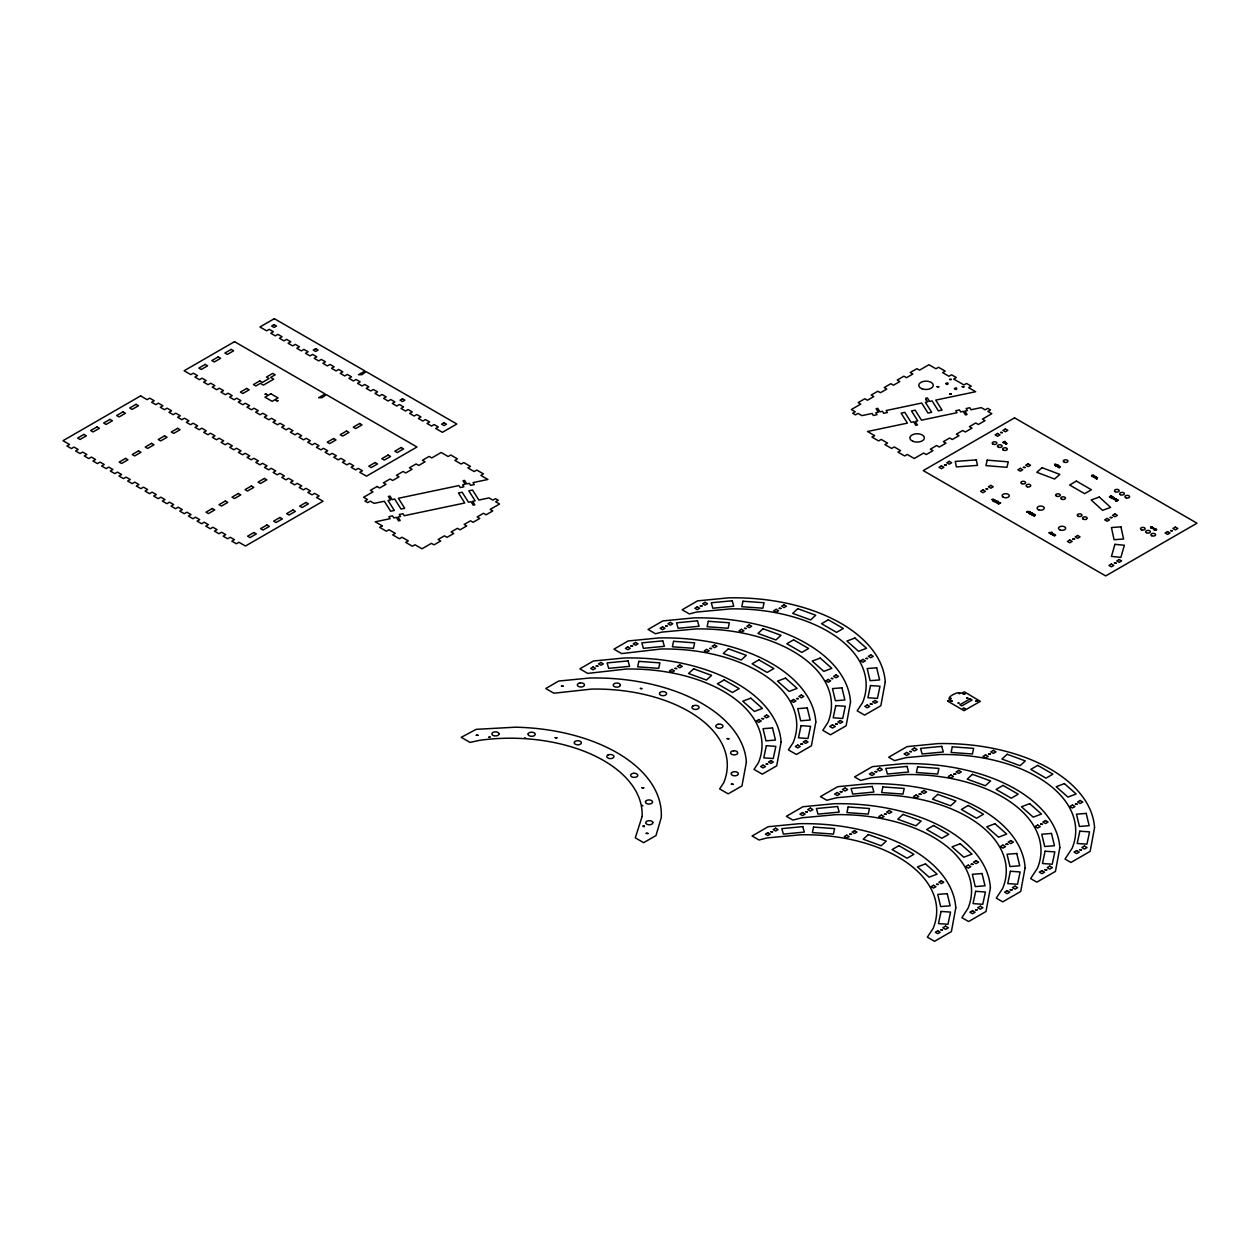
<?xml version="1.0" encoding="UTF-8"?>
<svg xmlns="http://www.w3.org/2000/svg" width="1260" height="1260" viewBox="0 0 1260 1260"><rect width="100%" height="100%" fill="white"/><g stroke="black" fill="none" stroke-linecap="round" stroke-linejoin="round"><path stroke-width="1.5" d="M1057.896 466.704C1056.368 466.641 1057.723 463.932 1057.628 465.271M1054.825 535.469C1055.691 533.547 1051.375 536.413 1054.399 534.697M1153.483 527.672C1154.585 529.342 1152.459 528.255 1153.467 528.523M997.904 503.433L998.188 502.803M1113.289 498.22L1112.517 498.613L1112.895 497.889M995.321 500.677L994.975 500.992M998.739 503.953C1003.779 501.574 994.486 504.992 999.369 502.882M1096.405 477.209L1097.082 478.737M1116.328 499.795C1119.132 498.771 1115.856 502.141 1116.328 499.684M1004.393 443.032L1005.496 442.307L1004.125 442.559M1030.129 512.552L1029.42 512.977M1032.129 514.017L1030.837 513.891L1032.003 514.285M1154.853 529.688L1153.955 529.058M993.825 499.574L992.156 499.653M1056.148 464.783L1054.636 464.594M1052.179 534.382L1053.911 534.287L1052.242 534.287M1093.365 475.303C1093.822 477.398 1090.514 474.925 1092.215 476.359M1110.533 497.07L1110.674 496.912C1113.336 498.346 1109.02 497.275 1111.1 496.33M1114.69 499.291L1113.761 498.692M1152.333 527.672L1150.837 527.168M1155.184 529.342L1154.097 528.79M993.967 500.393L995.053 500.551L993.085 500.913M996.156 501.905C992.218 502.346 999.196 499.165 994.739 501.637M1097.554 477.808L1095.838 478.532L1096.121 476.973M1113.714 497.779L1112.895 497.794M1059.25 467.161L1059.975 466.594M1096.231 477.572L1094.798 477.288M1094.719 477.367C1096.783 474.579 1091.333 478.784 1093.995 475.697M1051.801 533.831L1050.462 533.783M1035.232 515.245L1033.987 516.159L1034.995 515.45L1034.208 514.49L1033.153 515.576L1035.137 515.056M1050.745 533.531L1050.525 533.374M994.234 501.023L993.085 501.008M1059.77 466.609L1059.077 467.696L1057.77 466.42L1058.762 465.838L1057.282 466.011M998.14 501.952L997.904 502.346M1117.73 499.968L1116.581 500.551M1028.569 511.796L1027.152 511.954L1028.538 511.859M1112.344 497.48C1111.966 497.621 1113.178 497.511 1111.131 496.739M1113.714 498.424L1115.1 498.55L1113.808 499.37L1113.541 498.566L1114.769 499.133L1113.966 499.228M1150.837 527.074L1152.097 527.09M992.486 500.126L992.108 499.291L993.148 499.999M1026.837 511.859L1027.546 512.221M1051.88 534.319L1051.328 534.193M1028.506 512.19L1028.585 511.56M1093.507 475.603L1093.507 475.508M1115.399 498.928L1115.431 498.598M1152.002 527.971L1152.428 527.042M1005.008 443.268L1005.37 442.386M1056.368 465.019L1054.636 464.483M1155.562 529.31L1155.278 529.121M996.77 501.055L996.329 501.937M1032.523 513.986L1032.003 514.379M1052.431 533.452C1056.006 536.02 1049.044 531.468 1052.431 533.342M1115.888 500.488L1115.888 500.582M996.55 501.322L995.164 501.543L996.455 501.48M1034.05 515.167L1033.405 514.584M1154.302 529.846L1154.286 528.617M1029.357 512.946L1030.68 512.977M1115.084 498.913L1114.155 498.55M1113.541 498.566L1113.257 497.338L1112.407 497.999M1150.585 527.278L1151.451 528.097M1030.932 513.214L1030.428 513.198M1055.691 535.122L1054.258 536.051L1054.305 534.728M1153.64 528.287L1151.782 528.349L1153.042 527.751M1006.236 442.78C1003.574 444.559 1009.874 442.827 1005.606 444.055M998.361 503.559L999.495 502.992M1005.732 443.819L1006.488 442.827M1093.507 476.847L1094.263 475.839M1095.822 478.06L1096.972 478.69M1113.745 497.495L1113.383 497.353M1059.944 466.877L1059.597 466.326M1092.451 476.059L1091.727 476.201M992.959 500.645L994.675 499.858L994.124 500.929M1095.476 477.619L1094.137 477.367M1059.14 466.735L1059.597 467.523M1091.617 475.461L1091.884 476.28L1091.79 475.335L1093.034 475.445M1112.218 497.149L1111.477 496.724M1031.263 514.521L1032.129 513.923M1055.171 465.349L1056.053 464.83M1112.344 497.385L1110.784 497.542M1003.921 442.481L1004.283 443.315M1056.242 465.019L1056.211 464.42M488.691 737.1L490.329 736.99L489.195 737.384M1002.85 442.37L1005.055 441.362L1003.086 442.591M524.633 737.872L525.735 738.092M1057.817 464.845L1056.179 465.791M1055.864 465.633L1057.597 464.704M1056.447 466.231L1057.864 465.412M997.495 501.496L996.061 502.409L997.715 501.732M997.762 501.433L998.046 501.181M1057.943 466.846L1059.25 466.547M1028.113 512.663L1030.082 511.528M1029.593 513.623C1027.467 513.387 1031.357 511.166 1030.649 512.788M1030.192 513.875L1032.397 512.851L1030.397 514.08M1094.31 477.398L1096.043 477.099M1033.153 513.938C1035.641 512.899 1029.042 516.317 1033.389 514.064M1033.798 514.379L1032.334 515.104L1033.405 514.49M1032.334 515.198L1034.208 514.962M1109.367 496.802L1111.682 495.904L1109.839 496.692M1110.643 495.967L1111.289 496.125M1116.612 499.196L1114.958 499.984L1116.407 499.18M1115.919 501.228C1121.668 498.188 1114.171 502.535 1116.659 500.692M642.175 805.313L642.915 805.849M1155.908 529.405L1156.743 529.673L1156.097 529.2M643.577 826.528L642.758 826.056L644.065 825.772M1154.333 529.657C1154.601 530.145 1158.16 529.736 1154.632 530.051M644.395 825.946L644.065 826.812M1028.239 511.418L1027.262 512.332M1027.451 511.34L1028.38 511.969M1004.078 442.37L1005.07 442.244M1030.68 513.324L1030.806 512.631M1052.336 534.665L1053.533 534.728M1096.61 477.76L1097.303 478.453M1111.273 497.794L1111.903 497.385M1053.234 534.618L1052.021 534.145M1154.16 529.027L1155.199 528.995M1031.499 513.45L1030.885 514.19M1151.12 527.026L1152.097 527.184M1096.861 478.501L1096.058 478.202L1096.972 478.186M1059.156 466.452L1059.188 467.696M1093.365 477.083L1095.286 476.438M1054.73 464.893L1055.675 465.869M1154.585 529.641L1154.932 530.318M1029.278 513.418L1030.129 513.623M1055.156 464.326L1055.99 464.436M926.006 399.751L925.706 398.255L927.328 397.908L929.533 401.404L932.069 400.885L938.369 410.87L942.055 410.099L935.755 400.097L975.665 391.718L968.641 387.655L971.239 386.159L966.514 383.434L963.916 384.93L953.663 379.024L956.277 377.512L951.536 374.787L948.938 376.283L942.606 372.629L945.205 371.133L938.527 367.274L935.912 368.77L928.935 364.738L919.517 370.172L916.918 368.676L910.224 372.535L912.839 374.031L906.491 377.685L903.892 376.189L897.214 380.048L899.813 381.544L893.482 385.214L890.867 383.702L884.189 387.56L886.788 389.072L880.456 392.726L877.858 391.214L871.164 395.073L873.778 396.585L867.431 400.239L864.832 398.743L858.154 402.601L860.753 404.098L851.35 409.531L855.256 411.784L852.658 413.28L855.43 414.887L858.044 413.39L861.919 415.627L872.093 413.485L873.337 415.485L877.039 414.697L875.779 412.713L878.314 412.177L876.109 408.681L877.732 408.334L879.937 411.831L882.472 411.295L883.732 413.296L887.418 412.524L886.158 410.524L921.69 403.058L927.99 413.044L931.675 412.272L925.375 402.286L927.911 401.751L925.974 399.719M1096.72 478.863L1096.83 477.572M1095.334 478.076L1095.775 477.036M1048.714 532.744C1051.029 534.145 1048.729 530.145 1050.667 534.035L1050.808 534.114M1096.184 478.658L1096.247 477.902M1093.034 475.225L1093.286 476.028M993.353 499.18L993.605 499.999M1116.014 500.566L1115.998 499.873M995.306 501.701L996.156 502.015M1054.683 465.286L1054.793 464.389M1151.892 527.783L1150.664 527.877M1000.723 502.819L999.511 503.134M1050.761 533.831L1051.502 534.161M1053.864 534.193L1053.88 534.508M498.976 733.698L498.771 733.178A3.559 2.047 0 0 0 494.644 731.902A3.559 2.047 0 0 0 491.904 734.092L492.109 734.627A3.559 2.047 0 0 0 494.849 735.934L496.692 735.824A3.559 2.047 0 0 0 498.991 733.698M1153.546 529.405L1154.097 528.696L1153.971 529.767M1155.593 528.995L1155.467 528.806M1113.509 497.385L1113.509 498.251M1111.446 495.763L1109.792 497.007M1110.847 496.771L1110.942 497.716M1055.849 464.987L1055.927 465.948M1053.439 533.815L1053.344 534.917M1052.62 535.043L1052.053 532.996M1005.338 442.134L1005.37 443.11M994.849 499.984L994.802 501.07M993.699 500.519L993.731 501.543M528.145 733.918L528.113 734.454A3.559 2.047 0 0 0 531.074 736.281A3.559 2.047 0 0 0 534.886 735.1L535.153 734.596A3.559 2.047 0 0 0 533.122 732.375L531.31 732.202A3.559 2.047 0 0 0 528.145 733.918M645.482 801.659L645.655 802.715A3.559 2.047 0 0 0 648.396 804.022L649.325 804.038A3.559 2.047 0 0 0 652.523 801.801A3.559 2.047 0 0 0 648.632 799.942L647.734 800.068A3.559 2.047 0 0 0 645.482 801.659M945.772 383.544C948.197 386.725 949.442 380.93 945.772 383.544M954.45 388.552C956.875 391.734 958.12 385.938 954.45 388.552M652.822 822.575L652.475 823.615A3.559 2.047 0 0 1 649.53 824.764L648.601 824.733A3.559 2.047 0 0 1 645.781 822.323A3.559 2.047 0 0 1 649.94 820.701L650.822 820.874A3.559 2.047 0 0 1 652.822 822.575M949.615 379.418L951.316 379.496L949.615 379.418M950.591 701.127L952.292 701.206L950.591 701.127M746.377 762.142L741.967 785.909L728.185 793.863L719.649 788.933L723.728 782.744A131.828 76.104 0 0 0 591.664 689.078L553.88 693.221L545.753 688.527L558.716 681.046L589.649 678.022A151.326 87.365 0 0 1 746.377 762.142M781.09 742.108L776.695 765.859L762.284 774.176L754.015 769.403L758.441 762.694A131.828 76.104 0 0 0 626.393 669.028L587.743 673.407L579.852 668.84L593.428 660.996L624.361 657.988A151.326 87.365 0 0 1 781.09 742.108M815.818 722.059L811.408 745.81L796.399 754.488L788.398 749.873L793.17 742.644A131.828 76.104 0 0 0 661.106 648.995L621.621 653.578L613.951 649.152L628.141 640.962L659.074 637.938A151.326 87.365 0 0 1 815.818 722.059M850.531 702.009L846.137 725.776L830.497 734.801L822.78 730.343L827.883 722.61A131.828 76.104 0 0 0 695.819 628.945L661.846 632.11L655.483 633.748L648.049 629.465L662.87 620.912L693.803 617.904A151.326 87.365 0 0 1 850.531 702.009M885.244 681.975L880.85 705.726L864.596 715.113L857.162 710.813L862.596 702.56A131.828 76.104 0 0 0 730.548 608.895L696.559 612.061L689.346 613.935L682.148 609.777L697.583 600.862L728.516 597.854A151.326 87.365 0 0 1 885.244 681.975M955.789 907.83L951.394 931.581L934.526 941.33L927.36 937.188L933.14 928.415A131.828 76.104 0 0 0 801.092 834.766L767.104 837.916L759.04 840.01L752.078 835.994L768.127 826.733L799.06 823.709A151.326 87.365 0 0 1 955.789 907.83M990.392 887.796L985.997 911.5L968.625 921.533L961.884 917.642L967.979 908.397A131.953 76.183 0 0 0 835.805 814.653L801.801 817.803L792.934 820.103L786.366 816.307L802.903 806.746L833.789 803.738A151.2 87.287 0 0 1 990.392 887.796M1025.104 867.746L1020.726 891.466L1002.724 901.845L996.266 898.112L1002.708 888.347A131.953 76.183 0 0 0 870.518 794.603L836.514 797.769L826.812 800.273L820.465 796.619L837.632 786.712L868.502 783.688A151.2 87.287 0 0 1 1025.104 867.746M1059.817 847.697L1055.439 871.416L1036.838 882.158L1030.633 878.582L1037.421 868.297A131.953 76.183 0 0 0 905.247 774.553L871.227 777.719L860.675 780.46L854.564 776.932L872.345 766.663L903.215 763.654A151.2 87.287 0 0 1 1059.817 847.697M1094.546 827.663L1090.152 851.366L1070.937 862.47L1065.015 859.052L1072.134 848.264A131.953 76.183 0 0 0 939.96 754.519L905.956 757.669L894.537 760.63L888.662 757.244L907.058 746.613L937.944 743.605A151.2 87.287 0 0 1 1094.546 827.663M1072.874 539.044L1074.559 539.154L1072.874 539.044M1023.403 467.381L1025.089 467.491L1023.403 467.381M944.496 464.909L946.181 465.034L944.496 464.909M766.348 745.699L763.765 757.874L773.262 758.536L775.845 746.377L766.348 745.699M801.061 725.65L798.478 737.824L807.975 738.502L810.574 726.327L801.061 725.65M835.789 705.616L833.191 717.775L842.704 718.452L845.287 706.277L835.789 705.616M870.503 685.566L867.919 697.741L877.417 698.402L880 686.243L870.503 685.566M941.047 911.421L938.464 923.596L947.961 924.273L950.544 912.098L941.047 911.421M975.665 891.308L973.035 903.609L982.784 904.302L985.399 892.001L975.665 891.308M1010.378 871.258L1007.764 883.575L1017.513 884.268L1020.128 871.952L1010.378 871.258M1045.091 851.209L1042.477 863.525L1052.226 864.218L1054.841 851.902L1045.091 851.209M1079.82 831.175L1077.19 843.475L1086.939 844.168L1089.569 831.868L1079.82 831.175M638.836 661.358L637.654 666.839L658.728 668.351L659.909 662.87L638.836 661.358M673.565 641.308L672.383 646.805L693.457 648.317L694.638 642.836L673.565 641.308M708.277 621.274L707.096 626.755L728.17 628.267L729.351 622.787L708.277 621.274M742.99 601.225L741.809 606.706L762.883 608.218L764.064 602.737L742.99 601.225M813.535 827.08L812.353 832.577L833.427 834.089L834.608 828.607L813.535 827.08M848.153 806.967L846.941 812.59L868.25 814.117L869.463 808.495L848.153 806.967M882.866 786.917L881.653 792.54L902.979 794.083L904.192 788.445L882.866 786.917M917.595 766.867L916.382 772.506L937.692 774.034L938.905 768.411L917.595 766.867M952.308 746.833L951.095 752.456L972.405 753.984L973.618 748.361L952.308 746.833M265.167 394.238L266.852 394.38L265.167 394.238M276.192 400.601L277.877 400.743L276.192 400.601M476.312 735.21L477.997 735.336L476.312 735.21M561.472 686.054L563.157 686.18L561.472 686.054M555.219 737.667L556.92 737.793L555.219 737.667M596.185 666.005L597.87 666.146L596.185 666.005M630.898 645.971L632.599 646.096L630.898 645.971M640.379 688.511L642.065 688.637L640.458 688.401M665.626 625.921L667.312 626.047L665.705 625.795M642.017 787.784L643.718 787.909L642.017 787.784M675.092 668.462L676.777 668.603L675.171 668.351M646.222 833.332L648.034 833.474L646.222 833.332M700.34 605.871L702.025 606.013L700.34 605.871M709.805 648.428L711.506 648.553L709.805 648.428M744.534 628.378L746.219 628.504L744.534 628.378M727.178 738.628L728.863 738.754L727.178 738.628M731.43 784.192L733.131 784.318L731.43 784.192M779.247 608.328L780.932 608.47L779.247 608.328M761.89 718.578L763.576 718.704L761.89 718.578M766.159 764.143L767.844 764.269L766.237 764.017M796.603 698.528L798.289 698.67L796.603 698.528M770.884 831.742L772.569 831.868L770.884 831.742M800.872 744.093L802.557 744.219L800.872 744.093M831.332 678.494L833.017 678.62L831.411 678.368M805.549 811.692L807.361 811.818L805.549 811.692M835.585 724.059L837.286 724.185L835.585 724.059M866.045 658.444L867.731 658.57L866.124 658.334M840.262 791.642L842.074 791.784L840.262 791.642M937.046 386.662L938.731 386.788L937.046 386.662M870.314 704.009L871.999 704.135L870.314 704.009M949.631 393.923L951.316 394.049L949.631 393.923M849.791 834.199L851.476 834.325L849.791 834.199M962.215 386.662L963.9 386.788L962.215 386.662M874.975 771.592L876.787 771.734L874.975 771.592M884.457 814.149L886.253 814.275L884.457 814.149M909.704 751.558L911.515 751.684L909.799 751.417M986.076 488.927L987.761 489.053L986.17 488.801M1000.645 432.479L1002.33 432.605L1000.645 432.479M919.17 794.099L920.981 794.241L919.17 794.099M947.678 701.127L964.01 710.687L980.343 701.347L964.388 691.85L960.97 693.362C958.592 690.322 944.732 698.276 950.386 699.473L947.756 701.017M950.135 698.465L951.221 698.544L950.135 698.465M958.813 693.441L959.899 693.535L958.876 693.378M958.104 703.064L959.191 703.143L958.151 702.985M963.191 693.835L964.876 693.961L963.191 693.835M963.191 708.372L964.876 708.498L963.191 708.372M966.782 698.04L967.869 698.135L966.782 698.04M953.883 774.049L955.694 774.191L953.883 774.049M975.775 701.111L977.461 701.237L975.775 701.111M936.589 884.315L938.275 884.441L936.589 884.315M940.858 929.864L942.543 929.99L940.936 929.754M988.612 754.015L990.407 754.141L988.612 754.015M971.239 864.25L973.051 864.392L971.239 864.25M975.508 909.814L977.319 909.956L975.602 909.689M1005.968 844.216L1007.779 844.342L1005.968 844.216M1010.236 889.765L1012.048 889.906L1010.236 889.765M1110.202 517.482L1111.887 517.608L1110.202 517.482M1040.681 824.166L1042.492 824.308L1040.776 824.04M1114.454 563.047L1116.139 563.173L1114.454 563.047M1044.949 869.731L1046.761 869.857L1044.949 869.731M1075.394 804.116L1077.206 804.258L1075.394 804.116M1079.662 849.681L1081.474 849.823L1079.662 849.681M987.226 460.152L985.918 465.633L1006.945 467.318L1008.268 461.837L987.226 460.152M642.096 816.511L635.292 837.837L643.655 842.672L656.003 835.538L661.232 817.677A151.326 87.365 0 0 0 515.529 727.193L476.201 729.335L461.223 737.336L470.043 742.423L479.871 740.266A131.828 76.104 0 0 1 642.096 816.511M1114.911 544.336L1111.446 556.432L1120.896 557.345L1124.361 545.249L1114.911 544.336M1170.65 530.602L1172.32 530.775L1170.65 530.602M574.466 742.077L574.276 742.597A3.559 2.047 0 0 0 575.111 744.093L576.623 744.707A3.559 2.047 0 0 0 580.75 743.935L581.175 743.463A3.559 2.047 0 0 0 579.017 740.833A3.559 2.047 0 0 0 574.466 742.077M731.414 773.026L731.241 774.081A3.559 2.047 0 0 0 733.509 775.672L734.407 775.798A3.559 2.047 0 0 0 738.218 774.207A3.559 2.047 0 0 0 735.997 771.829L735.115 771.703A3.559 2.047 0 0 0 731.414 773.026M620.345 685.298L620.14 685.818A3.559 2.047 0 0 1 617.4 687.125L615.557 687.031A3.559 2.047 0 0 1 613.305 685.44L613.274 684.904A3.559 2.047 0 0 1 617.148 683.062A3.559 2.047 0 0 1 620.345 685.298M659.941 692.575L659.578 693.079A3.559 2.047 0 0 0 661.595 695.52A3.559 2.047 0 0 0 666.067 694.685L666.43 694.197A3.559 2.047 0 0 0 665.548 692.197L663.973 691.661A3.559 2.047 0 0 0 659.941 692.575M693.646 668.824L688.527 673.501L706.482 680.053L711.585 675.376L693.646 668.824M728.359 648.79L723.24 653.452L741.195 660.004L746.314 655.342L728.359 648.79M763.072 628.74L757.969 633.418L775.908 639.97L781.027 635.292L763.072 628.74M797.801 608.69L792.682 613.368L810.637 619.92L815.74 615.242L797.801 608.69M868.345 834.561L863.226 839.223L881.181 845.775L886.284 841.113L868.345 834.561M903.026 814.417L897.781 819.205L915.925 825.836L921.17 821.047L903.026 814.417M937.739 794.367L932.494 799.171L950.654 805.786L955.899 800.998L937.739 794.367M972.452 774.333L967.207 779.121L985.367 785.752L990.612 780.948L972.452 774.333M1007.181 754.283L1001.936 759.071L1020.08 765.702L1025.325 760.914L1007.181 754.283M1042.052 467.68L1036.807 472.295L1054.573 479.02L1059.817 474.39L1042.052 467.68M692.937 705.978L692.386 706.419A3.559 2.047 0 0 0 692.48 708.466L693.819 709.191A3.559 2.047 0 0 0 697.378 709.144L698.103 708.813A3.559 2.047 0 0 0 697.977 705.899A3.559 2.047 0 0 0 692.937 705.978M607.918 755.055L607.351 755.465A3.559 2.047 0 0 0 607.241 757.528L608.517 758.299A3.559 2.047 0 0 0 612.077 758.362L612.817 758.048A3.559 2.047 0 0 0 612.958 755.134A3.559 2.047 0 0 0 607.918 755.055M140.6 395.892L63 440.701L69.505 444.449L66.906 445.961L71.426 448.56L74.025 447.064L78.183 449.458L75.584 450.97L80.105 453.569L82.703 452.072L86.861 454.482L84.263 455.978L88.783 458.577L91.382 457.081L95.555 459.49L92.941 460.987L97.461 463.601L100.06 462.089L104.234 464.499L101.619 465.995L106.139 468.61L108.738 467.098L112.912 469.508L110.297 471.019L114.818 473.618L117.416 472.122L121.59 474.516L118.991 476.028L123.496 478.627L126.094 477.13L130.268 479.524L127.669 481.036L132.174 483.635L134.773 482.139L138.946 484.549L136.348 486.045L140.852 488.644L143.467 487.147L147.625 489.557L145.026 491.053L149.53 493.668L152.145 492.156L156.303 494.566L153.704 496.062L158.209 498.676L160.823 497.165L164.981 499.574L162.382 501.086L166.887 503.685L169.501 502.189L173.66 504.583L171.061 506.095L175.581 508.694L178.18 507.197L182.338 509.591L179.739 511.103L184.259 513.702L186.858 512.206L191.032 514.615L188.417 516.112L192.938 518.71L195.536 517.214L199.71 519.624L197.095 521.12L201.616 523.735L204.214 522.223L208.388 524.633L205.774 526.129L210.294 528.743L212.893 527.231L217.066 529.641L214.452 531.153L218.972 533.752L221.571 532.255L225.745 534.649L223.146 536.162L227.65 538.76L230.249 537.264L234.423 539.658L231.824 541.17L236.329 543.769L238.943 542.273L245.448 546.021L323.048 501.228L316.528 497.464L319.142 495.967L314.622 493.369L312.023 494.865L307.849 492.455L310.448 490.959L305.944 488.344L303.345 489.856L299.171 487.447L301.77 485.951L297.266 483.336L294.651 484.848L290.493 482.438L293.092 480.926L288.587 478.327L285.973 479.824L281.815 477.43L284.413 475.918L279.909 473.319L277.294 474.815L273.136 472.421L275.735 470.909L271.231 468.31L268.616 469.807L264.458 467.397L267.057 465.901L262.537 463.302L259.938 464.798L255.78 462.388L258.379 460.892L253.858 458.278L251.26 459.79L247.102 457.38L249.7 455.884L245.18 453.269L242.582 454.781L238.408 452.372L241.022 450.859L236.502 448.261L233.903 449.757L229.73 447.363L232.344 445.851L227.824 443.252L225.225 444.748L221.051 442.355L223.666 440.842L219.145 438.244L216.547 439.74L212.373 437.33L214.987 435.834L210.467 433.235L207.868 434.731L203.695 432.322L206.293 430.826L201.789 428.211L199.19 429.723L195.016 427.313L197.615 425.817L193.111 423.202L190.496 424.715L186.338 422.305L188.937 420.793L184.432 418.194L181.818 419.69L177.66 417.296L180.259 415.784L175.754 413.185L173.14 414.682L168.982 412.288L171.581 410.776L167.076 408.177L164.462 409.673L160.303 407.263L162.902 405.767L158.382 403.168L155.783 404.665L151.625 402.255L154.224 400.759L149.704 398.144L147.105 399.656L140.6 395.892M234.533 341.665L184.118 370.771L190.811 374.63L193.331 373.165L197.489 375.575L194.89 377.071L199.395 379.685L202.009 378.173L206.167 380.583L203.569 382.095L208.073 384.694L210.688 383.197L214.846 385.591L212.247 387.103L216.751 389.702L219.366 388.206L223.524 390.616L220.925 392.112L225.445 394.711L228.044 393.214L232.202 395.624L229.603 397.12L234.124 399.735L236.723 398.223L240.896 400.633L238.282 402.129L242.802 404.744L245.401 403.231L249.575 405.641L246.96 407.137L251.48 409.752L254.079 408.24L258.253 410.65L255.638 412.162L260.159 414.76L262.757 413.264L266.931 415.658L264.316 417.17L268.837 419.769L271.435 418.273L275.609 420.683L273.01 422.179L277.515 424.777L280.114 423.281L284.287 425.691L281.689 427.187L286.193 429.802L288.792 428.29L292.966 430.699L290.367 432.196L294.871 434.81L297.486 433.298L301.644 435.708L299.045 437.204L303.55 439.819L306.164 438.307L310.322 440.716L307.724 442.228L312.228 444.827L314.842 443.331L319 445.725L316.402 447.237L320.922 449.836L323.521 448.34L327.679 450.749L325.08 452.245L329.6 454.844L332.199 453.348L336.357 455.758L333.758 457.254L338.279 459.869L340.877 458.356L345.051 460.766L342.436 462.262L346.957 464.877L349.555 463.365L353.729 465.775L351.115 467.271L355.635 469.885L358.234 468.373L362.407 470.783L359.793 472.295L366.487 476.154L416.981 447.001L326.356 394.679L322.087 397.656L318.638 397.735L325.143 393.97L234.533 341.665M274.349 318.67L259.938 326.986L266.616 330.844L269.231 329.348L273.389 331.758L270.79 333.254L275.31 335.869L277.909 334.357L282.067 336.767L279.468 338.263L283.988 340.877L286.587 339.365L290.745 341.775L288.146 343.271L292.666 345.886L295.265 344.374L299.439 346.784L296.825 348.295L301.345 350.894L303.943 349.398L308.117 351.792L305.503 353.304L310.023 355.903L312.622 354.406L316.795 356.816L314.181 358.312L318.701 360.911L321.3 359.415L325.474 361.825L322.875 363.321L327.38 365.935L329.978 364.423L334.152 366.833L331.553 368.329L336.058 370.944L338.656 369.432L342.83 371.842L340.231 373.338L344.736 375.952L347.35 374.44L351.509 376.85L348.91 378.362L353.414 380.961L356.029 379.465L360.187 381.859L357.588 383.371L362.092 385.969L364.707 384.473L368.865 386.883L366.266 388.379L370.786 390.978L373.385 389.482L377.543 391.891L374.945 393.388L379.465 396.002L382.064 394.49L386.221 396.9L383.623 398.396L388.143 401.011L390.742 399.499L394.916 401.909L392.301 403.405L396.821 406.019L399.42 404.507L403.594 406.917L400.979 408.429L405.499 411.028L408.098 409.531L412.272 411.925L409.658 413.438L414.178 416.036L416.776 414.54L420.95 416.95L418.336 418.446L422.856 421.045L425.455 419.548L429.628 421.958L427.03 423.454L431.534 426.069L434.133 424.557L438.307 426.967L435.708 428.463L442.386 432.322L456.797 424.006L366.172 371.684L361.904 374.661L358.454 374.74L364.959 370.991L274.349 318.67M83.963 434.401L77.632 438.07L80.057 439.472L86.389 435.802L83.963 434.401M96.988 426.888L90.641 430.542L93.082 431.944L99.414 428.29L96.988 426.888M109.998 419.375L103.666 423.029L106.092 424.431L112.423 420.777L109.998 419.375M123.023 411.863L116.676 415.516L119.117 416.918L125.449 413.264L123.023 411.863M136.033 404.334L129.701 408.004L132.127 409.405L138.474 405.736L136.033 404.334M205.175 364.423L198.828 368.077L201.269 369.479L207.601 365.825L205.175 364.423M218.185 356.911L211.853 360.565L214.279 361.966L220.626 358.312L218.185 356.911M231.21 349.398L224.879 353.052L227.304 354.454L233.636 350.8L231.21 349.398M274.082 324.639L271.656 326.041L274.082 327.442L276.523 326.041L274.082 324.639M125.543 458.404L119.196 462.073L121.637 463.475L127.969 459.805L125.543 458.404M138.553 450.891L132.221 454.545L134.647 455.947L140.994 452.293L138.553 450.891M151.578 443.378L145.246 447.032L147.672 448.434L154.004 444.78L151.578 443.378M164.588 435.865L158.256 439.519L160.681 440.921L167.029 437.267L164.588 435.865M177.613 428.337L171.281 432.007L173.707 433.409L180.038 429.739L177.613 428.337M246.739 388.426L240.408 392.08L242.834 393.482L249.181 389.828L246.739 388.426M259.765 380.914L253.433 384.568L255.859 385.969L260.411 383.339L263.45 385.103L273.704 379.181L270.664 377.433L275.216 374.803L272.79 373.401L266.443 377.055L269.057 378.551L262.363 382.41L259.765 380.914M315.661 348.642L313.236 350.044L315.661 351.445L318.087 350.044L315.661 348.642M270.868 393.766L264.962 397.183L272.16 401.341L278.066 397.924L270.868 393.766M212.326 508.52L205.994 512.174L208.42 513.576L214.767 509.922L212.326 508.52M225.351 501.008L219.019 504.661L221.445 506.063L227.776 502.409L225.351 501.008M238.376 493.495L232.029 497.149L234.47 498.55L240.802 494.897L238.376 493.495M251.386 485.966L245.054 489.636L247.48 491.038L253.827 487.368L251.386 485.966M264.411 478.453L258.079 482.108L260.505 483.509L266.837 479.855L264.411 478.453M333.538 438.543L327.206 442.197L329.632 443.599L335.979 439.945L333.538 438.543M346.563 431.03L340.231 434.684L342.657 436.086L348.988 432.432L346.563 431.03M359.588 423.502L353.241 427.172L355.682 428.573L362.014 424.903L359.588 423.502M402.46 398.759L400.034 400.16L402.46 401.562L404.885 400.16L402.46 398.759M253.906 532.523L247.574 536.177L250 537.579L256.331 533.925L253.906 532.523M266.931 525.01L260.584 528.664L263.025 530.066L269.356 526.412L266.931 525.01M279.94 517.498L273.609 521.152L276.034 522.553L282.382 518.899L279.94 517.498M292.966 509.969L286.634 513.639L289.06 515.041L295.391 511.371L292.966 509.969M305.991 502.456L299.644 506.11L302.085 507.512L308.416 503.858L305.991 502.456M375.118 462.546L368.786 466.2L371.212 467.602L377.543 463.948L375.118 462.546M388.143 455.033L381.796 458.687L384.237 460.089L390.568 456.435L388.143 455.033M401.152 447.505L394.821 451.174L397.246 452.576L403.594 448.906L401.152 447.505M444.04 422.762L441.599 424.163L444.04 425.565L446.465 424.163L444.04 422.762M377.071 486.486L370.393 490.345L372.991 491.857L363.589 497.275L367.495 499.543L364.896 501.039L367.668 502.645L370.282 501.133L374.157 503.37L384.332 501.244L390.616 511.229L394.317 510.458L388.017 500.456L390.553 499.937L388.348 496.44L389.97 496.094L392.175 499.59L394.711 499.055L401.011 509.04L404.696 508.268L398.396 498.283L458.955 485.557L460.215 487.557L463.901 486.785L462.64 484.785L465.192 484.249L462.987 480.753L464.594 480.406L466.798 483.903L469.334 483.383L470.594 485.368L474.295 484.596L473.035 482.596L487.903 479.477L480.879 475.414L483.478 473.917L476.8 470.059L474.201 471.555L467.854 467.901L470.468 466.405L463.774 462.546L461.176 464.042L454.844 460.388L457.443 458.876L450.765 455.017L448.166 456.529L441.173 452.498L431.755 457.931L429.156 456.419L422.462 460.278L425.077 461.79L418.73 465.444L416.131 463.948L409.453 467.806L412.051 469.303L405.72 472.957L403.106 471.46L396.427 475.319L399.026 476.815L392.695 480.485L390.096 478.973L383.402 482.832L386.017 484.344L379.669 487.998L377.071 486.486M382.284 525.861L379.685 527.373L386.363 531.232L388.962 529.72L395.309 533.374L392.695 534.886L399.389 538.745L401.987 537.233L408.319 540.902L405.72 542.399L412.398 546.257L415.012 544.761L421.99 548.793L431.408 543.344L434.023 544.856L440.701 540.997L438.102 539.485L444.433 535.831L447.032 537.343L453.726 533.484L451.112 531.972L457.443 528.318L460.058 529.814L466.735 525.956L464.137 524.459L470.468 520.805L473.067 522.302L479.761 518.443L477.146 516.947L483.494 513.277L486.092 514.789L492.77 510.93L490.172 509.418L499.574 504L495.668 501.748L498.267 500.236L495.495 498.629L492.896 500.141L489.022 497.905L478.847 500.047L472.547 490.045L468.846 490.833L475.146 500.819L472.61 501.354L474.815 504.851L473.209 505.181L471.004 501.685L468.452 502.22L462.168 492.235L458.467 493.006L464.767 502.992L404.208 515.718L402.948 513.734L399.262 514.505L400.522 516.505L397.987 517.025L400.192 520.522L398.57 520.868L396.364 517.372L393.829 517.907L392.569 515.907L388.883 516.679L390.143 518.679L375.26 521.813L382.284 525.861M874.534 435.566L871.92 437.062L878.614 440.921L881.212 439.425L887.544 443.079L884.945 444.591L891.623 448.45L894.238 446.938L900.569 450.592L897.955 452.104L904.649 455.962L907.247 454.451L914.24 458.498L923.659 453.049L926.258 454.561L932.936 450.702L930.337 449.19L936.668 445.536L939.283 447.048L945.961 443.189L943.362 441.677L949.693 438.023L952.292 439.519L958.986 435.661L956.371 434.165L962.719 430.51L965.317 432.007L971.995 428.148L969.397 426.652L975.728 422.982L978.343 424.494L985.021 420.635L982.422 419.123L991.809 413.705L987.903 411.453L990.517 409.941L987.73 408.334L985.131 409.847L981.256 407.61L971.082 409.752L969.822 407.752L966.136 408.523L967.397 410.524L964.861 411.059L967.066 414.556L965.443 414.887L963.239 411.39L960.703 411.925L959.443 409.925L955.757 410.697L957.017 412.697L921.485 420.163L915.185 410.177L911.5 410.949L917.784 420.95L915.248 421.47L917.453 424.966L915.847 425.313L913.642 421.816L911.106 422.352L904.806 412.366L901.12 413.138L907.405 423.124L867.51 431.503L874.534 435.566M1014.552 417.863L923.233 470.594L1105.681 575.93L1197 523.199L1014.552 417.863M593.113 666.997L590.688 668.399L593.113 669.8L595.539 668.399L593.113 666.997M600.926 662.476L598.484 663.878L600.926 665.28L603.351 663.878L600.926 662.476M627.827 646.947L625.401 648.349L627.827 649.75L630.252 648.349L627.827 646.947M635.638 642.442L633.213 643.844L635.638 645.246L638.064 643.844L635.638 642.442M662.555 626.897L660.114 628.299L662.555 629.701L664.981 628.299L662.555 626.897M670.351 622.393L667.926 623.794L670.351 625.196L672.793 623.794L670.351 622.393M697.268 606.863L694.843 608.265L697.268 609.667L699.694 608.265L697.268 606.863M705.08 602.343L702.655 603.745L705.08 605.147L707.506 603.745L705.08 602.343M941.409 465.885L938.983 467.287L941.409 468.688L943.85 467.287L941.409 465.885M949.221 461.38L946.795 462.782L949.221 464.184L951.662 462.782L949.221 461.38M997.573 433.456L995.132 434.873L997.573 436.275L999.999 434.873L997.573 433.456M1005.385 428.951L1002.944 430.353L1005.385 431.755L1007.811 430.353L1005.385 428.951M672.021 669.454L669.58 670.856L672.021 672.257L674.447 670.856L672.021 669.454M679.833 664.933L677.392 666.335L679.833 667.737L682.259 666.335L679.833 664.933M706.734 649.404L704.308 650.806L706.734 652.207L709.159 650.806L706.734 649.404M714.546 644.899L712.12 646.301L714.546 647.703L716.971 646.301L714.546 644.899M741.447 629.354L739.022 630.756L741.447 632.173L743.888 630.756L741.447 629.354M749.259 624.85L746.833 626.251L749.259 627.653L751.7 626.251L749.259 624.85M776.176 609.32L773.734 610.722L776.176 612.124L778.601 610.722L776.176 609.32M783.988 604.8L781.547 606.202L783.988 607.603L786.413 606.202L783.988 604.8M983.005 489.904L980.579 491.305L983.005 492.707L985.43 491.305L983.005 489.904M990.817 485.383L988.391 486.801L990.817 488.203L993.242 486.801L990.817 485.383M1020.332 468.358L1017.891 469.759L1020.332 471.161L1022.758 469.759L1020.332 468.358M1028.144 463.837L1025.703 465.239L1028.144 466.641L1030.57 465.239L1028.144 463.837M998.613 502.141L996.959 502.929L998.613 502.141M724.169 679.928L717.397 683.833L732.406 692.512L739.179 688.606L724.169 679.928M758.882 659.894L752.11 663.799L767.135 672.462L773.892 668.556L758.882 659.894M793.595 639.844L786.823 643.75L801.848 652.428L808.621 648.506L793.595 639.844M828.324 619.794L821.552 623.7L836.561 632.378L843.334 628.472L828.324 619.794M1076.386 481.084L1069.614 485.005L1084.624 493.668L1091.396 489.762L1076.386 481.084M1051.895 532.303L1049.69 533.405L1051.895 532.303M758.819 719.554L756.378 720.956L758.819 722.374L761.245 720.956L758.819 719.554M766.631 715.05L764.19 716.452L766.631 717.853L769.057 716.452L766.631 715.05M793.532 699.52L791.107 700.922L793.532 702.324L795.958 700.922L793.532 699.52M801.344 695L798.919 696.402L801.344 697.804L803.77 696.402L801.344 695M828.245 679.471L825.82 680.872L828.245 682.274L830.686 680.872L828.245 679.471M836.057 674.966L833.632 676.368L836.057 677.77L838.483 676.368L836.057 674.966M862.974 659.421L860.533 660.823L862.974 662.24L865.399 660.823L862.974 659.421M870.786 654.916L868.345 656.318L870.786 657.72L873.211 656.318L870.786 654.916M1069.803 540.02L1067.393 541.422L1069.803 542.808L1072.213 541.422L1069.803 540.02M1077.615 535.5L1075.174 536.902L1077.615 538.303L1080.041 536.902L1077.615 535.5M1107.13 518.458L1104.689 519.86L1107.13 521.262L1109.556 519.86L1107.13 518.458M1114.942 513.954L1112.501 515.356L1114.942 516.758L1117.368 515.356L1114.942 513.954M763.072 765.119L760.646 766.521L763.072 767.923L765.513 766.521L763.072 765.119M770.884 760.615L768.458 762.016L770.884 763.418L773.325 762.016L770.884 760.615M797.801 745.069L795.359 746.471L797.801 747.889L800.226 746.471L797.801 745.069M805.612 740.565L803.171 741.967L805.612 743.369L808.038 741.967L805.612 740.565M832.514 724.831L829.742 726.437L832.514 728.044L835.286 726.437L832.514 724.831M840.325 720.515L837.9 721.917L840.325 723.334L842.751 721.917L840.325 720.515M867.226 704.986L864.801 706.387L867.226 707.789L869.668 706.387L867.226 704.986M875.038 700.481L872.613 701.883L875.038 703.285L877.48 701.883L875.038 700.481M1111.383 564.023L1108.957 565.425L1111.383 566.827L1113.808 565.425L1111.383 564.023M1119.195 559.503L1116.769 560.905L1119.195 562.322L1121.62 560.905L1119.195 559.503M1167.547 531.61L1165.122 533.011L1167.547 534.413L1169.989 533.011L1167.547 531.61M1175.36 527.09L1172.934 528.491L1175.36 529.893L1177.801 528.491L1175.36 527.09M970.09 698.827L959.852 704.749L961.837 705.899L972.09 699.977L970.09 698.827M767.812 832.718L765.387 834.12L767.812 835.522L770.238 834.12L767.812 832.718M775.624 828.214L773.199 829.615L775.624 831.017L778.05 829.615L775.624 828.214M802.525 812.574L799.927 814.07L802.525 815.582L805.14 814.07L802.525 812.574M810.337 808.069L807.739 809.566L810.337 811.078L812.936 809.566L810.337 808.069M837.254 792.524L834.64 794.036L837.254 795.533L839.853 794.036L837.254 792.524M845.05 788.02L842.452 789.516L845.05 791.028L847.665 789.516L845.05 788.02M871.967 772.49L869.369 773.986L871.967 775.498L874.566 773.986L871.967 772.49M879.779 767.97L877.181 769.482L879.779 770.978L882.378 769.482L879.779 767.97M906.68 752.441L904.081 753.937L906.68 755.449L909.295 753.937L906.68 752.441M914.492 747.936L911.894 749.432L914.492 750.944L917.091 749.432L914.492 747.936M846.72 835.175L844.279 836.577L846.72 837.979L849.145 836.577L846.72 835.175M854.532 830.671L852.091 832.072L854.532 833.474L856.957 832.072L854.532 830.671M881.433 815.031L878.834 816.543L881.433 818.039L884.032 816.543L881.433 815.031M889.245 810.526L886.646 812.023L889.245 813.535L891.844 812.023L889.245 810.526M916.146 794.981L913.547 796.493L916.146 797.99L918.76 796.493L916.146 794.981M923.958 790.477L921.359 791.989L923.958 793.485L926.572 791.989L923.958 790.477M950.875 774.947L948.26 776.443L950.875 777.956L953.473 776.443L950.875 774.947M958.687 770.427L956.072 771.939L958.687 773.435L961.286 771.939L958.687 770.427M985.588 754.898L982.989 756.409L985.588 757.906L988.186 756.409L985.588 754.898M993.4 750.393L990.801 751.889L993.4 753.401L995.998 751.889L993.4 750.393M933.581 825.52L926.635 829.521L941.834 838.294L948.764 834.278L933.581 825.52M968.294 805.471L961.348 809.487L976.547 818.244L983.493 814.244L968.294 805.471M1003.023 785.421L996.077 789.437L1011.26 798.21L1018.206 794.194L1003.023 785.421M1037.736 765.387L1030.79 769.387L1045.989 778.16L1052.919 774.144L1037.736 765.387M898.868 845.665L892.096 849.571L907.106 858.233L913.878 854.327L898.868 845.665M933.518 885.292L931.077 886.693L933.518 888.095L935.944 886.693L933.518 885.292M941.33 880.772L938.889 882.189L941.33 883.591L943.756 882.189L941.33 880.772M968.231 865.147L965.633 866.644L968.231 868.156L970.83 866.644L968.231 865.147M976.043 860.627L973.444 862.139L976.043 863.635L978.642 862.139L976.043 860.627M1002.944 845.098L1000.345 846.61L1002.944 848.106L1005.559 846.61L1002.944 845.098M1010.756 840.593L1008.158 842.089L1010.756 843.601L1013.371 842.089L1010.756 840.593M1037.673 825.048L1035.058 826.56L1037.673 828.056L1040.272 826.56L1037.673 825.048M1045.485 820.543L1042.87 822.056L1045.485 823.552L1048.084 822.056L1045.485 820.543M1072.386 805.014L1069.787 806.51L1072.386 808.022L1074.985 806.51L1072.386 805.014M1080.198 800.494L1077.599 802.006L1080.198 803.502L1082.797 802.006L1080.198 800.494M945.583 926.131L942.811 927.738L945.583 929.344L948.37 927.738L945.583 926.131M937.771 930.856L935.345 932.258L937.771 933.66L940.212 932.258L937.771 930.856M972.5 910.697L969.885 912.208L972.5 913.705L975.098 912.208L972.5 910.697M980.311 906.192L977.697 907.704L980.311 909.2L982.91 907.704L980.311 906.192M1007.212 890.663L1004.614 892.159L1007.212 893.671L1009.811 892.159L1007.212 890.663M1015.024 886.142L1012.426 887.654L1015.024 889.15L1017.623 887.654L1015.024 886.142M1041.925 870.613L1039.327 872.125L1041.925 873.621L1044.54 872.125L1041.925 870.613M1049.737 866.108L1047.139 867.605L1049.737 869.117L1052.352 867.605L1049.737 866.108M1076.654 850.579L1074.04 852.075L1076.654 853.571L1079.253 852.075L1076.654 850.579M1084.466 846.058L1081.852 847.57L1084.466 849.067L1087.065 847.57L1084.466 846.058M854.942 638.033L846.925 641.056L858.564 651.31L866.565 648.286L854.942 638.033M820.228 658.082L812.212 661.106L823.835 671.359L831.852 668.335L820.228 658.082M785.5 678.116L777.499 681.14L789.122 691.409L797.139 688.385L785.5 678.116M750.787 698.166L742.77 701.19L754.409 711.443L762.41 708.419L750.787 698.166M1064.401 783.61L1056.179 786.728L1067.944 797.092L1076.15 793.989L1064.401 783.61M1029.672 803.659L1021.45 806.762L1033.216 817.142L1041.437 814.039L1029.672 803.659M994.959 823.709L986.737 826.812L998.503 837.191L1006.724 834.089L994.959 823.709M960.246 843.743L952.024 846.862L963.79 857.225L971.995 854.122L960.246 843.743M925.486 863.887L917.469 866.911L929.108 877.181L937.109 874.156L925.486 863.887M1099.287 497.023L1091.192 499.968L1102.532 510.331L1110.627 507.386L1099.287 497.023M718.184 724.248L717.365 724.5A3.559 2.047 0 0 0 716.042 726.878L717.082 727.76A3.559 2.047 0 0 0 719.68 728.233L720.594 728.122A3.559 2.047 0 0 0 722.736 725.492A3.559 2.047 0 0 0 718.184 724.248M633.245 773.341L632.378 773.561A3.559 2.047 0 0 0 630.929 776.128A3.559 2.047 0 0 0 635.166 777.294L636.032 777.089A3.559 2.047 0 0 0 637.623 774.758L636.694 773.845A3.559 2.047 0 0 0 633.245 773.341M580.246 682.92L579.364 683.093A3.559 2.047 0 0 0 577.379 684.794L577.427 685.33A3.559 2.047 0 0 0 581.6 686.952A3.559 2.047 0 0 0 584.419 684.542L584.12 684.038A3.559 2.047 0 0 0 581.175 682.888L580.246 682.92M733.556 750.818L732.674 750.976A3.559 2.047 0 0 0 730.627 753.181A3.559 2.047 0 0 0 733.792 754.882L734.722 754.866A3.559 2.047 0 0 0 737.683 753.039L737.384 751.999A3.559 2.047 0 0 0 733.556 750.818M732.217 600.768L711.27 602.768L712.829 608.218L733.777 606.217L732.217 600.768M697.489 620.818L676.541 622.818L678.116 628.267L699.064 626.267L697.489 620.818M662.776 640.852L641.828 642.868L643.387 648.317L664.335 646.317L662.776 640.852M628.063 660.901L607.115 662.902L608.674 668.351L629.622 666.351L628.063 660.901M941.74 746.377L920.54 748.393L922.147 753.984L943.331 751.968L941.74 746.377M907.011 766.411L885.827 768.442L887.418 774.034L908.617 772.002L907.011 766.411M872.298 786.46L851.098 788.492L852.705 794.083L873.904 792.052L872.298 786.46M837.585 806.51L816.385 808.526L817.992 814.117L839.176 812.101L837.585 806.51M802.762 826.623L781.814 828.639L783.373 834.089L804.321 832.088L802.762 826.623M876.677 667.8L867.195 668.556L870.109 680.699L879.606 679.943L876.677 667.8M841.964 687.834L832.482 688.59L835.396 700.733L844.877 699.977L841.964 687.834M807.25 707.884L797.753 708.64L800.683 720.783L810.164 720.027L807.25 707.884M772.522 727.933L763.04 728.69L765.954 740.833L775.451 740.077L772.522 727.933M1086.199 813.393L1076.481 814.181L1079.426 826.466L1089.16 825.678L1086.199 813.393M1051.486 833.443L1041.752 834.214L1044.713 846.5L1054.431 845.728L1051.486 833.443M1016.773 853.492L1007.039 854.264L1009.984 866.549L1019.718 865.778L1016.773 853.492M982.044 873.526L972.326 874.314L975.272 886.599L985.005 885.811L982.044 873.526M947.221 893.655L937.739 894.411L940.653 906.554L950.15 905.798L947.221 893.655M1120.943 526.853L1111.446 527.53L1114.061 539.705L1123.573 539.012L1120.943 526.853M976.374 459.916L955.237 461.412L956.403 466.893L977.476 465.397L976.311 459.916M922.1 388.82A7.245 4.174 0 0 0 933.25 385.513A7.245 4.174 0 0 0 922.73 381.591A7.245 4.174 0 0 0 922.1 388.82M912.728 441.236A7.245 4.174 0 0 0 924.32 438.464A7.245 4.174 0 0 0 914.366 434.054A7.245 4.174 0 0 0 912.728 441.236M992.911 444.071A2.331 1.339 0 0 0 996.817 443.457A2.331 1.339 0 0 0 993.967 441.819A2.331 1.339 0 0 0 992.911 444.071M998.613 447.284A2.331 1.339 0 0 0 1002.109 446.119A2.331 1.339 0 0 0 998.613 444.953A2.331 1.339 0 0 0 998.613 447.284M1003.338 450.072A2.331 1.339 0 0 0 1007.228 449.474A2.331 1.339 0 0 0 1004.378 447.82A2.331 1.339 0 0 0 1003.338 450.072M1064.464 462.294A2.331 1.339 0 0 0 1067.96 461.128A2.331 1.339 0 0 0 1064.464 459.963A2.331 1.339 0 0 0 1064.464 462.294M1021.577 483.572A2.331 1.339 0 0 0 1025.467 482.974A2.331 1.339 0 0 0 1022.616 481.32A2.331 1.339 0 0 0 1021.577 483.572M1027.262 486.785A2.331 1.339 0 0 0 1030.759 485.62A2.331 1.339 0 0 0 1027.262 484.454A2.331 1.339 0 0 0 1027.262 486.785M1003.196 497.18A3.559 2.047 0 0 0 1009.15 496.267A3.559 2.047 0 0 0 1004.803 493.747A3.559 2.047 0 0 0 1003.196 497.18M1056.778 496.314A2.331 1.339 0 0 0 1060.274 495.148A2.331 1.339 0 0 0 1056.778 493.983A2.331 1.339 0 0 0 1056.778 496.314M1061.975 499.322A2.331 1.339 0 0 0 1065.472 498.157A2.331 1.339 0 0 0 1061.975 496.991A2.331 1.339 0 0 0 1061.975 499.322M1038.791 509.843A3.559 2.047 0 0 0 1044.256 508.19A3.559 2.047 0 0 0 1039.043 506.284A3.559 2.047 0 0 0 1038.791 509.843M1060.148 530.003A3.559 2.047 0 0 0 1065.661 528.397A3.559 2.047 0 0 0 1060.511 526.444A3.559 2.047 0 0 0 1060.148 530.003M1078.466 516.364A2.331 1.339 0 0 0 1081.962 515.198A2.331 1.339 0 0 0 1078.466 514.033A2.331 1.339 0 0 0 1078.466 516.364M1083.364 519.23A2.331 1.339 0 0 0 1087.144 518.427A2.331 1.339 0 0 0 1084.025 516.931A2.331 1.339 0 0 0 1083.364 519.23M1115.194 491.652A2.331 1.339 0 0 0 1119.101 491.053A2.331 1.339 0 0 0 1116.25 489.4A2.331 1.339 0 0 0 1115.194 491.652M1120.408 494.66A2.331 1.339 0 0 0 1124.298 494.062A2.331 1.339 0 0 0 1121.447 492.408A2.331 1.339 0 0 0 1120.408 494.66M1126.093 497.873A2.331 1.339 0 0 0 1129.59 496.708A2.331 1.339 0 0 0 1126.093 495.542A2.331 1.339 0 0 0 1126.093 497.873M1141.686 529.893A2.331 1.339 0 0 0 1145.182 528.727A2.331 1.339 0 0 0 1141.686 527.562A2.331 1.339 0 0 0 1141.686 529.893M1146.411 532.681A2.331 1.339 0 0 0 1150.317 532.082A2.331 1.339 0 0 0 1147.466 530.428A2.331 1.339 0 0 0 1146.411 532.681M1151.624 535.689A2.331 1.339 0 0 0 1155.53 535.091A2.331 1.339 0 0 0 1152.664 533.437A2.331 1.339 0 0 0 1151.624 535.689"/></g></svg>
